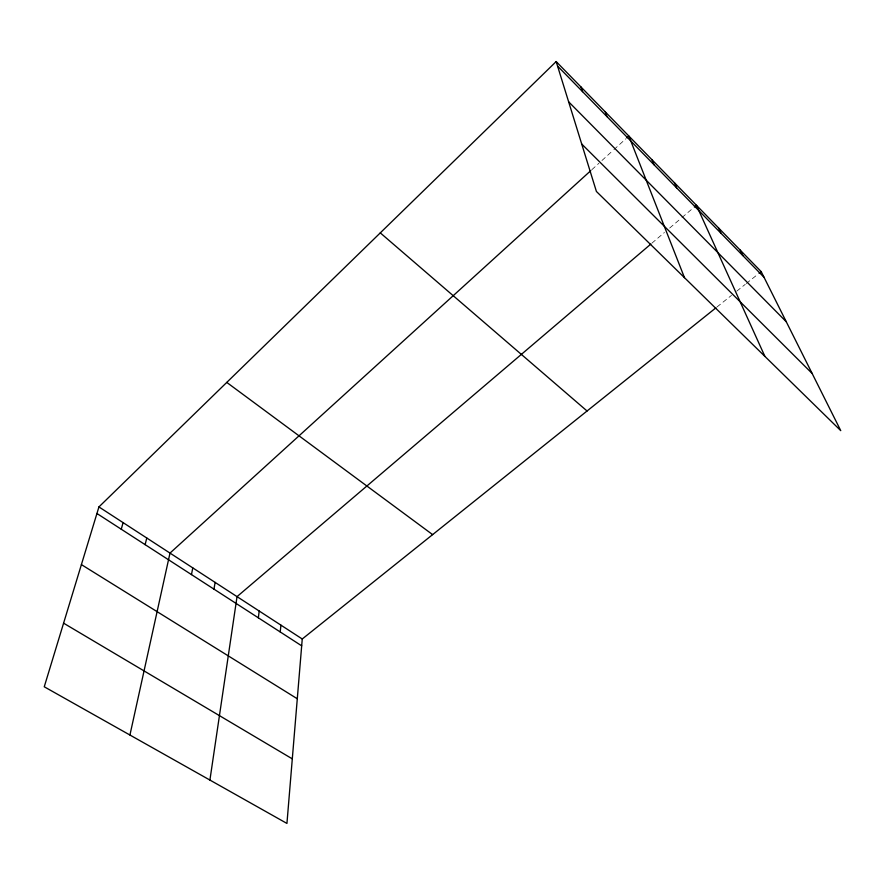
<?xml version="1.0" encoding="UTF-8"?>
<svg xmlns="http://www.w3.org/2000/svg" width="885" height="885" viewBox="0 0 885 885"><rect width="100%" height="100%" fill="white"/><g stroke="black" fill="none" stroke-linecap="round" stroke-linejoin="round"><path stroke-width="0.66" stroke-dasharray="4.42 3.32" d="M591.844 169.688L598.924 163.26M601.955 160.506L612.918 150.538M613.913 149.631L625.872 138.768M651.88 243.187L664.425 232.501M669.657 228.053L680.974 218.407M682.003 217.522L693.32 207.886M716.972 306.995L731.508 295.358M736.751 291.165L745.247 284.362M746.309 283.51L757.991 274.162"/><path stroke-width="1.33" d="M715.932 307.825L302.25 638.992L286.939 823.437L44.25 686.782L98.932 506.928L556.167 61.563L761.177 271.606L840.75 430.641L596.413 191.47L556.167 61.563M280.224 631.956L280.921 625.142M258.343 617.818L259.194 611.026M209.911 780.061L237.036 596.634L650.84 244.083M213.96 589.133L215.121 582.396M191.47 574.597L192.775 567.882M129.929 735.026L169.997 553.092L590.837 170.606M145.129 544.651L146.777 538.003M121.267 529.23L123.092 522.615M626.868 137.861L628.859 136.047L684.481 277.669M694.349 207.001L696.418 205.254L764.894 356.389M759.053 273.31L761.177 271.606M63.587 623.173L292.293 758.854M81.398 564.608L297.283 698.763M96.93 513.499L301.685 645.829M98.932 506.928L302.25 638.992M226.77 382.409L432.621 534.617M380.284 232.877L587.054 410.994M581.699 144.001L812.131 373.448M568.624 101.786L786.245 321.72M557.561 66.076L764.009 277.27M740.103 250.012L742.803 255.577M718.52 227.899L721.087 233.363M674.436 182.73L676.704 187.963M651.924 159.676L654.037 164.776M605.229 111.831L607.01 116.665M581.003 87.018L582.596 91.686"/></g></svg>
